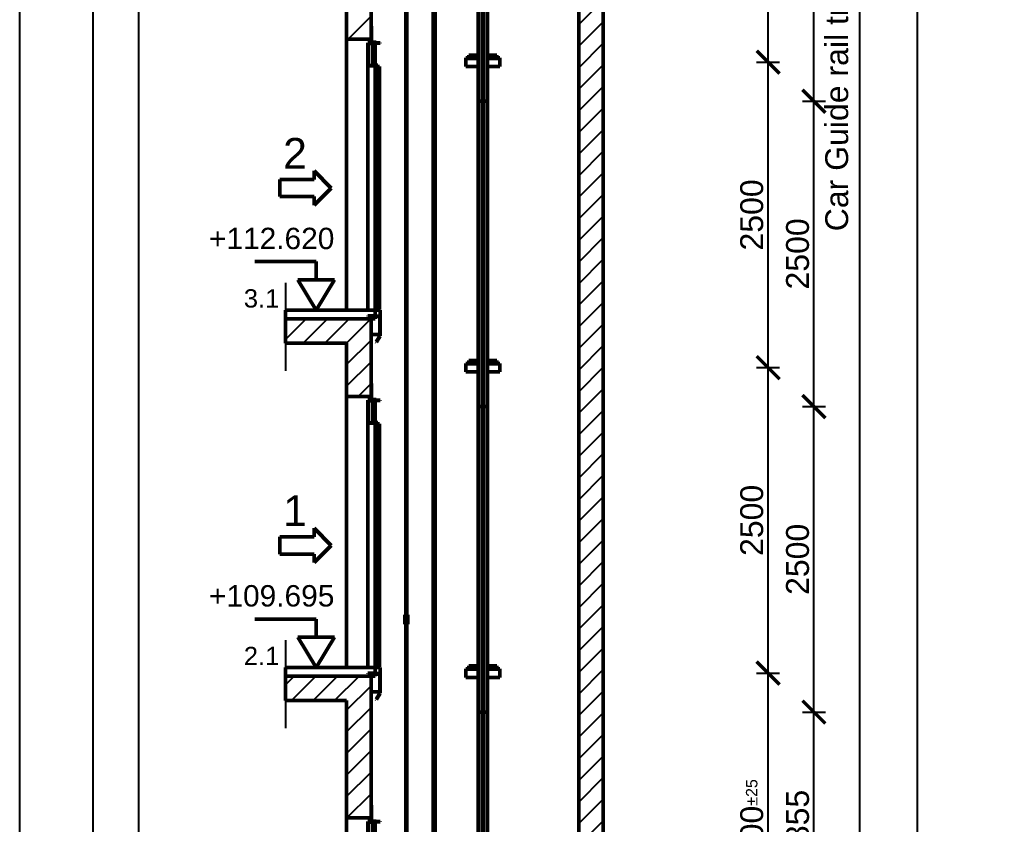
# Model space of a CAD drawing. Header units: millimetres. Extents: x -2854 to 202754, y -48725 to 27067.
# Drawn here: x 23936 to 32026, y 4894 to 11479 of the extents above; entities that cross this region are included whole.
import ezdxf
from ezdxf.enums import TextEntityAlignment as Align

# ---------------------------------------------------------------- set-up
doc = ezdxf.new("R2010")
doc.units = ezdxf.units.MM
doc.linetypes.add('AM_ISO08W050', pattern=[18, 12, -1.5, 3, -1.5])
for name, color, linetype, lineweight in [('AM_0', 7, 'Continuous', 50), ('AM_5', 3, 'Continuous', 25), ('AM_8', 1, 'Continuous', 25), ('LDCar-AM_0', 7, 'Continuous', 50), ('LDCar-AM_4', 3, 'Continuous', 25), ('LDDoorFixingPoints-AM_0', 7, 'Continuous', 50), ('LDElectricalComponents-AM_0', 7, 'Continuous', 50), ('LDGuides-AM_0', 7, 'Continuous', 50), ('LDRailBrackets-AM_0', 7, 'Continuous', 50), ('LDShaft-AM_0', 7, 'Continuous', 50), ('LDShaft-AM_4', 3, 'Continuous', 25), ('LDShaft-AM_5', 3, 'Continuous', 25), ('LDShaft-AM_7', 4, 'AM_ISO08W050', 25)]:
    doc.layers.add(name, color=color, linetype=linetype, lineweight=lineweight)
doc.layers.add('AM_VIEWS', color=1, linetype='Continuous', lineweight=25, plot=False)
doc.styles.add('LD', font='ARIALUNI.ttf')
doc.dimstyles.new('LIFT', dxfattribs={"dimtxt": 2.5, "dimasz": 2.5, "dimexe": 1.25, "dimexo": 0, "dimgap": 0.5, "dimtad": 1, "dimdec": 0, "dimzin": 1, "dimdsep": 46, "dimtxsty": 'LD', "dimblk": 'ARCHTICK', "dimcen": 0, "dimdle": 1, "dimclrd": 3, "dimclre": 3, "dimclrt": 4, "dimadec": 0, "dimazin": 0, "dimtp": 0.1, "dimtm": 0.1, "dimtfac": 0.71, "dimtdec": 0, "dimtix": 1, "dimtmove": 0, "dimatfit": 3, "dimfxl": 1, "dimtolj": 1, "dimarcsym": 0})

# ---------------------------------------------------------------- blocks, each defined once
blk = doc.blocks.new('LD_20260610085845_000000CB')
at = {"layer": 'LDShaft-AM_0'}
for p, q in [((1900, 0), (1900, 24391)), ((1700, 24191), (1700, 0)), ((0, 9890), (0, 10525)), ((-200, 10325), (-200, 9890)), ((-200, 9890), (-200, 7670)), ((-200, 9890), (-80, 9890)), ((-80, 9890), (0, 9890)), ((0, 9860), (0, 9890)), ((-200, 7600), (-700, 7600)), ((-700, 7600), (-700, 7400)), ((-80, 7600), (-200, 7600)), ((0, 7600), (-80, 7600)), ((0, 6965), (0, 7600)), ((-700, 7400), (-200, 7400)), ((-200, 7400), (-200, 6965)), ((-200, 6965), (-200, 4745)), ((-200, 6965), (-80, 6965)), ((-80, 6965), (0, 6965)), ((0, 6935), (0, 6965)), ((-200, 4675), (-700, 4675)), ((-700, 4675), (-700, 4475)), ((-80, 4675), (-200, 4675)), ((0, 4675), (-80, 4675)), ((0, 3515), (0, 4675)), ((-700, 4475), (-200, 4475)), ((-200, 4475), (-200, 3515)), ((-200, 3515), (-200, 1295)), ((-200, 3515), (-80, 3515)), ((-80, 3515), (0, 3515)), ((0, 3485), (0, 3515))]:
    blk.add_line(p, q, dxfattribs=at)
blk = doc.blocks.new('LD_20260610085845_000000D2')
at = {"layer": 'LDCar-AM_0'}
for p, q in [((0, 2190), (0, 2000)), ((30, 2190), (0, 2190)), ((3, 2003), (3, 2187)), ((3, 2187), (27, 2187)), ((27, 2187), (27, 2170)), ((40, 2190), (30, 2190)), ((30, 2170), (30, 2190)), ((40, 2190), (40, 2010)), ((100, 2190), (40, 2190)), ((43, 2010), (43, 2187)), ((43, 2187), (100, 2187)), ((60, 2003), (60, 2187)), ((100, 2187), (100, 2190)), ((27, 2170), (30, 2170)), ((0, 2000), (0, 0)), ((0, 2000), (66.5, 2000)), ((63.5, 2003), (3, 2003)), ((40, 2010), (43, 2010)), ((60, 0), (60, 2000)), ((66.5, 2020), (63.5, 2020)), ((63.5, 2020), (63.5, 2003)), ((66.5, 2000), (66.5, 2020)), ((66.5, 1995), (66.5, 5)), ((95, 1995), (66.5, 1995)), ((95, 5), (95, 1995)), ((0, 0), (60, 0)), ((100, 0), (60, 0)), ((60, 0), (60, -44.5)), ((66.5, 5), (95, 5)), ((100, -47.5), (100, 0)), ((60, -44.5), (0, -44.5)), ((0, -44.5), (0, -47.5)), ((0, -47.5), (60, -47.5)), ((60, -47.5), (97, -47.5)), ((97, -47.5), (97, -210)), ((100, -210), (100, -47.5)), ((97.2, -210.2), (67.2, -259.2)), ((69.8, -260.8), (99.8, -211.8)), ((97, -210), (100, -210)), ((99.8, -211.8), (97.2, -210.2)), ((67.2, -259.2), (69.8, -260.8))]:
    blk.add_line(p, q, dxfattribs=at)
blk = doc.blocks.new('LD_20260610085845_000000D4')
at = {"layer": 'LDDoorFixingPoints-AM_0'}
for p, q in [((5, 35), (1, 35)), ((1, 35), (1, -100)), ((5, 35), (1, 35)), ((1, 35), (1, -100)), ((5, -96), (5, 35)), ((5, -96), (5, 35)), ((1, -100), (41, -100)), ((1, -100), (41, -100)), ((41, -96), (5, -96)), ((41, -96), (5, -96)), ((41, -100), (41, -96)), ((41, -100), (41, -96))]:
    blk.add_line(p, q, dxfattribs=at)
blk = doc.blocks.new('LD_20260610085845_000000D9')
at = {"layer": 'LDShaft-AM_4'}
blk.add_line((-700, 225), (-700, -495), dxfattribs=at)
blk = doc.blocks.new('LD_20260610085845_000000DA')
at = {"layer": 'LDShaft-AM_0'}
for p, q in [((35, 0), (0, 0)), ((0, 0), (0, -1)), ((35, -1), (35, 0)), ((0, -1), (35, -1)), ((0, -22.5), (0, -151)), ((71, -1), (35, -1)), ((71, -5), (35, -5)), ((35, -5), (71, -5)), ((71, -5), (71, -1)), ((71, -151), (71, -5)), ((0, -151), (71, -151))]:
    blk.add_line(p, q, dxfattribs=at)
blk = doc.blocks.new('LD_20260610085845_000000DB')
at = {"layer": 'LDCar-AM_0'}
for p, q in [((0, 2190), (0, 2000)), ((30, 2190), (0, 2190)), ((3, 2003), (3, 2187)), ((3, 2187), (27, 2187)), ((27, 2187), (27, 2170)), ((40, 2190), (30, 2190)), ((30, 2170), (30, 2190)), ((40, 2190), (40, 2010)), ((100, 2190), (40, 2190)), ((43, 2010), (43, 2187)), ((43, 2187), (100, 2187)), ((60, 2003), (60, 2187)), ((100, 2187), (100, 2190)), ((27, 2170), (30, 2170)), ((0, 2000), (0, 0)), ((0, 2000), (66.5, 2000)), ((63.5, 2003), (3, 2003)), ((40, 2010), (43, 2010)), ((60, 0), (60, 2000)), ((66.5, 2020), (63.5, 2020)), ((63.5, 2020), (63.5, 2003)), ((66.5, 2000), (66.5, 2020)), ((66.5, 1995), (66.5, 5)), ((95, 1995), (66.5, 1995)), ((95, 5), (95, 1995)), ((0, 0), (60, 0)), ((100, 0), (60, 0)), ((60, 0), (60, -44.5)), ((66.5, 5), (95, 5)), ((100, -47.5), (100, 0)), ((60, -44.5), (0, -44.5)), ((0, -44.5), (0, -47.5)), ((0, -47.5), (60, -47.5)), ((60, -47.5), (97, -47.5)), ((97, -47.5), (97, -210)), ((100, -210), (100, -47.5)), ((97.2, -210.2), (67.2, -259.2)), ((69.8, -260.8), (99.8, -211.8)), ((97, -210), (100, -210)), ((99.8, -211.8), (97.2, -210.2)), ((67.2, -259.2), (69.8, -260.8))]:
    blk.add_line(p, q, dxfattribs=at)
blk = doc.blocks.new('LD_20260610085845_000000DD')
at = {"layer": 'LDDoorFixingPoints-AM_0'}
for p, q in [((5, 35), (1, 35)), ((1, 35), (1, -100)), ((5, 35), (1, 35)), ((1, 35), (1, -100)), ((5, -96), (5, 35)), ((5, -96), (5, 35)), ((1, -100), (41, -100)), ((1, -100), (41, -100)), ((41, -96), (5, -96)), ((41, -96), (5, -96)), ((41, -100), (41, -96)), ((41, -100), (41, -96))]:
    blk.add_line(p, q, dxfattribs=at)
blk = doc.blocks.new('LD_20260610085845_000000DE')
at = {"layer": 'LDShaft-AM_0'}
for p, q in [((-200, 0), (-700, 0)), ((-700, 0), (-700, -70)), ((-80, 0), (-200, 0)), ((0, 0), (-80, 0)), ((35, 0), (0, 0)), ((35, -70), (35, 0)), ((-700, -70), (-200, -70)), ((-200, -70), (-80, -70)), ((-80, -70), (0, -70)), ((0, -70), (35, -70))]:
    blk.add_line(p, q, dxfattribs=at)
blk = doc.blocks.new('LD_ENTRY_FLOOR_L')
for p, q in [((-150, 250), (0, 0)), ((0, 0), (150, 250))]:
    blk.add_line(p, q)
at = {"layer": 'AM_0'}
for p, q in [((0, 397.7), (-500, 397.7)), ((0, 250), (0, 397.7)), ((150, 250), (-150, 250))]:
    blk.add_line(p, q, dxfattribs=at)
blk = doc.blocks.new('LD_20260610085845_000000E0')
at = {"layer": 'LDCar-AM_0'}
blk.add_blockref('LD_ENTRY_FLOOR_L', (0, 0), dxfattribs=at)
at = {"layer": 'LDCar-AM_0', "style": 'LD'}
blk.add_text('+112.620', height=175, dxfattribs=at).set_placement((150, 500), align=Align.RIGHT)
blk = doc.blocks.new('LD_ENTRY_L')
for p, q in [((0, 0), (-140.6, 140.6)), ((-140.6, 70.3), (-140.6, 140.6)), ((-421.5, -70.3), (-421.5, 70.3)), ((-140.6, 70.3), (-421.5, 70.3)), ((0, 0), (-140.6, -140.6)), ((-140.6, -70.3), (-421.5, -70.3)), ((-140.6, -140.6), (-140.6, -70.3))]:
    blk.add_line(p, q)
blk = doc.blocks.new('LD_20260610085845_000000E1')
at = {"layer": 'LDCar-AM_0'}
blk.add_blockref('LD_ENTRY_L', (0, 0), dxfattribs=at)
at = {"layer": 'LDCar-AM_0', "style": 'LD'}
blk.add_text('2', height=250, dxfattribs=at).set_placement((-200, 160), align=Align.RIGHT)
blk = doc.blocks.new('LD_20260610085845_000000E2')
at = {"layer": 'LDShaft-AM_4'}
blk.add_line((-700, 225), (-700, -495), dxfattribs=at)
blk = doc.blocks.new('LD_20260610085845_000000E3')
at = {"layer": 'LDShaft-AM_0'}
for p, q in [((35, 0), (0, 0)), ((0, 0), (0, -1)), ((35, -1), (35, 0)), ((0, -1), (35, -1)), ((0, -22.5), (0, -151)), ((71, -1), (35, -1)), ((71, -5), (35, -5)), ((35, -5), (71, -5)), ((71, -5), (71, -1)), ((71, -151), (71, -5)), ((0, -151), (71, -151))]:
    blk.add_line(p, q, dxfattribs=at)
blk = doc.blocks.new('LD_20260610085845_000000E4')
at = {"layer": 'LDCar-AM_0'}
for p, q in [((0, 2190), (0, 2000)), ((30, 2190), (0, 2190)), ((3, 2003), (3, 2187)), ((3, 2187), (27, 2187)), ((27, 2187), (27, 2170)), ((40, 2190), (30, 2190)), ((30, 2170), (30, 2190)), ((40, 2190), (40, 2010)), ((100, 2190), (40, 2190)), ((43, 2010), (43, 2187)), ((43, 2187), (100, 2187)), ((60, 2003), (60, 2187)), ((100, 2187), (100, 2190)), ((27, 2170), (30, 2170)), ((0, 2000), (0, 0)), ((0, 2000), (66.5, 2000)), ((63.5, 2003), (3, 2003)), ((40, 2010), (43, 2010)), ((60, 0), (60, 2000)), ((66.5, 2020), (63.5, 2020)), ((63.5, 2020), (63.5, 2003)), ((66.5, 2000), (66.5, 2020)), ((66.5, 1995), (66.5, 5)), ((95, 1995), (66.5, 1995)), ((95, 5), (95, 1995)), ((0, 0), (60, 0)), ((100, 0), (60, 0)), ((60, 0), (60, -44.5)), ((66.5, 5), (95, 5)), ((100, -47.5), (100, 0)), ((60, -44.5), (0, -44.5)), ((0, -44.5), (0, -47.5)), ((0, -47.5), (60, -47.5)), ((60, -47.5), (97, -47.5)), ((97, -47.5), (97, -210)), ((100, -210), (100, -47.5)), ((97.2, -210.2), (67.2, -259.2)), ((69.8, -260.8), (99.8, -211.8)), ((97, -210), (100, -210)), ((99.8, -211.8), (97.2, -210.2)), ((67.2, -259.2), (69.8, -260.8))]:
    blk.add_line(p, q, dxfattribs=at)
blk = doc.blocks.new('LD_20260610085845_000000E6')
at = {"layer": 'LDDoorFixingPoints-AM_0'}
for p, q in [((5, 35), (1, 35)), ((1, 35), (1, -100)), ((5, 35), (1, 35)), ((1, 35), (1, -100)), ((5, -96), (5, 35)), ((5, -96), (5, 35)), ((1, -100), (41, -100)), ((1, -100), (41, -100)), ((41, -96), (5, -96)), ((41, -96), (5, -96)), ((41, -100), (41, -96)), ((41, -100), (41, -96))]:
    blk.add_line(p, q, dxfattribs=at)
blk = doc.blocks.new('LD_20260610085845_000000E7')
at = {"layer": 'LDShaft-AM_0'}
for p, q in [((-200, 0), (-700, 0)), ((-700, 0), (-700, -70)), ((-80, 0), (-200, 0)), ((0, 0), (-80, 0)), ((35, 0), (0, 0)), ((35, -70), (35, 0)), ((-700, -70), (-200, -70)), ((-200, -70), (-80, -70)), ((-80, -70), (0, -70)), ((0, -70), (35, -70))]:
    blk.add_line(p, q, dxfattribs=at)
blk = doc.blocks.new('LD_20260610085845_000000E9')
at = {"layer": 'LDCar-AM_0'}
blk.add_blockref('LD_ENTRY_L', (0, 0), dxfattribs=at)
at = {"layer": 'LDCar-AM_0', "style": 'LD'}
blk.add_text('1', height=250, dxfattribs=at).set_placement((-200, 160), align=Align.RIGHT)
blk = doc.blocks.new('LD_20260610085845_000000EA')
at = {"layer": 'LDCar-AM_0'}
blk.add_blockref('LD_ENTRY_FLOOR_L', (0, 0), dxfattribs=at)
at = {"layer": 'LDCar-AM_0', "style": 'LD'}
blk.add_text('+109.695', height=175, dxfattribs=at).set_placement((150, 500), align=Align.RIGHT)
blk = doc.blocks.new('LD_20260610085845_0000010E')
at = {"layer": 'AM_0'}
for p, q in [((-631, 22297), (-631, 171)), ((-621, 171), (-621, 22297)), ((-631, 4576), (-639.25, 4576)), ((-639.25, 4576), (-639.25, 4500)), ((-612.75, 4576), (-621, 4576)), ((-612.75, 4500), (-612.75, 4576)), ((-639.25, 4500), (-631, 4500)), ((-621, 4500), (-612.75, 4500))]:
    blk.add_line(p, q, dxfattribs=at)
blk = doc.blocks.new('LD_20260610085845_0000010F')
at = {"layer": 'LDShaft-AM_7'}
blk.add_line((0, -20061), (0, 4980), dxfattribs=at)
blk = doc.blocks.new('LD_20260610085845_00000111')
at = {"layer": 'LDElectricalComponents-AM_0'}
for p, q in [((-400, 22855), (-400, 220)), ((-384, 220), (-384, 22855))]:
    blk.add_line(p, q, dxfattribs=at)
blk = doc.blocks.new('LD_20260610085845_0000011A')
at = {"layer": 'LDGuides-AM_0'}
for p, q in [((-5, 1250), (-37.5, 1250)), ((-37.5, 1250), (-37.5, -1250)), ((5, 1250), (-5, 1250)), ((-5, 1250), (-5, -1250)), ((-5, -1250), (-5, 1250)), ((5, -1250), (5, 1250)), ((37.5, 1250), (5, 1250)), ((5, 1250), (5, -1250)), ((37.5, -1250), (37.5, 1250)), ((-37.5, -1250), (-5, -1250)), ((-5, -1250), (5, -1250)), ((5, -1250), (37.5, -1250))]:
    blk.add_line(p, q, dxfattribs=at)
blk = doc.blocks.new('LD_20260610085845_0000011C')
at = {"layer": 'LDGuides-AM_0'}
for p, q in [((-5, 1250), (-37.5, 1250)), ((-37.5, 1250), (-37.5, -1250)), ((-5, -1250), (-5, 1250)), ((5, 1250), (-5, 1250)), ((-5, 1250), (-5, -1250)), ((37.5, 1250), (5, 1250)), ((5, 1250), (5, -1250)), ((5, -1250), (5, 1250)), ((37.5, -1250), (37.5, 1250)), ((-37.5, -1250), (-5, -1250)), ((-5, -1250), (5, -1250)), ((5, -1250), (37.5, -1250))]:
    blk.add_line(p, q, dxfattribs=at)
blk = doc.blocks.new('LD_20260610085845_0000011E')
at = {"layer": 'LDGuides-AM_0'}
for p, q in [((-5, 1250), (-37.5, 1250)), ((-37.5, 1250), (-37.5, -1250)), ((5, 1250), (-5, 1250)), ((-5, 1250), (-5, -1250)), ((-5, -1250), (-5, 1250)), ((5, -1250), (5, 1250)), ((37.5, 1250), (5, 1250)), ((5, 1250), (5, -1250)), ((37.5, -1250), (37.5, 1250)), ((-37.5, -1250), (-5, -1250)), ((-5, -1250), (5, -1250)), ((5, -1250), (37.5, -1250))]:
    blk.add_line(p, q, dxfattribs=at)
blk = doc.blocks.new('LD_20260610085845_00000124')
at = {"layer": 'LDGuides-AM_0'}
for p, q in [((-5, 927.5), (-37.5, 927.5)), ((-37.5, 927.5), (-37.5, -927.5)), ((-5, -927.5), (-5, 927.5)), ((5, 927.5), (-5, 927.5)), ((-5, 927.5), (-5, -927.5)), ((37.5, 927.5), (5, 927.5)), ((5, 927.5), (5, -927.5)), ((5, -927.5), (5, 927.5)), ((37.5, -927.5), (37.5, 927.5)), ((-37.5, -927.5), (-5, -927.5)), ((-5, -927.5), (5, -927.5)), ((5, -927.5), (37.5, -927.5))]:
    blk.add_line(p, q, dxfattribs=at)
blk = doc.blocks.new('LD_20260610085845_0000012F')
at = {"layer": 'LDRailBrackets-AM_0'}
for p, q in [((-37.5, 35), (-140, 35)), ((-140, 35), (-140, 31)), ((-37.5, 31), (-140, 31)), ((-140, 31), (-140, -35)), ((-140, 31), (-37.5, 31)), ((-115, 59), (-115, 35)), ((-37.5, 59), (-115, 59)), ((-115, 35), (-37.5, 35)), ((115, 59), (37.5, 59)), ((37.5, 35), (115, 35)), ((140, 35), (37.5, 35)), ((140, 31), (37.5, 31)), ((37.5, 31), (140, 31)), ((115, 35), (115, 59)), ((140, 31), (140, 35)), ((140, -35), (140, 31)), ((-140, -35), (-37.5, -35)), ((37.5, -35), (140, -35))]:
    blk.add_line(p, q, dxfattribs=at)
blk = doc.blocks.new('LD_20260610085845_00000130')
at = {"layer": 'LDRailBrackets-AM_0'}
for p, q in [((-37.5, 35), (-140, 35)), ((-140, 35), (-140, 31)), ((-37.5, 31), (-140, 31)), ((-140, 31), (-140, -35)), ((-140, 31), (-37.5, 31)), ((-115, 59), (-115, 35)), ((-37.5, 59), (-115, 59)), ((-115, 35), (-37.5, 35)), ((115, 59), (37.5, 59)), ((140, 35), (37.5, 35)), ((37.5, 35), (115, 35)), ((140, 31), (37.5, 31)), ((37.5, 31), (140, 31)), ((115, 35), (115, 59)), ((140, 31), (140, 35)), ((140, -35), (140, 31)), ((-140, -35), (-37.5, -35)), ((37.5, -35), (140, -35))]:
    blk.add_line(p, q, dxfattribs=at)
blk = doc.blocks.new('LD_20260610085845_00000133')
at = {"layer": 'LDRailBrackets-AM_0'}
for p, q in [((-37.5, 35), (-140, 35)), ((-140, 35), (-140, 31)), ((-37.5, 31), (-140, 31)), ((-140, 31), (-140, -35)), ((-140, 31), (-37.5, 31)), ((-115, 59), (-115, 35)), ((-37.5, 59), (-115, 59)), ((-115, 35), (-37.5, 35)), ((115, 59), (37.5, 59)), ((140, 35), (37.5, 35)), ((37.5, 35), (115, 35)), ((140, 31), (37.5, 31)), ((37.5, 31), (140, 31)), ((115, 35), (115, 59)), ((140, 31), (140, 35)), ((140, -35), (140, 31)), ((-140, -35), (-37.5, -35)), ((37.5, -35), (140, -35))]:
    blk.add_line(p, q, dxfattribs=at)
blk = doc.blocks.new('LD_20260610085845_0000013D')
at = {"layer": 'AM_8'}
for p, q in [((1700, 10008.5), (1900, 10208.5)), ((-186.3, 9890), (0, 10076.3)), ((1700, 9831.7), (1900, 10031.7)), ((-9.5, 9890), (0, 9899.5)), ((1700, 9655), (1900, 9855)), ((1700, 9478.2), (1900, 9678.2)), ((1700, 9301.4), (1900, 9501.4)), ((1700, 9124.6), (1900, 9324.6)), ((1700, 8947.8), (1900, 9147.8)), ((1700, 8771.1), (1900, 8971.1)), ((1700, 8594.3), (1900, 8794.3)), ((1700, 8417.5), (1900, 8617.5)), ((1700, 8240.7), (1900, 8440.7)), ((1700, 8064), (1900, 8264)), ((1700, 7887.2), (1900, 8087.2)), ((1700, 7710.4), (1900, 7910.4)), ((1700, 7533.6), (1900, 7733.6)), ((-700, 7431.7), (-531.7, 7600)), ((-555, 7400), (-355, 7600)), ((-378.2, 7400), (-178.2, 7600)), ((-201.4, 7400), (-1.4, 7600)), ((1700, 7356.9), (1900, 7556.9)), ((-200, 7224.6), (0, 7424.6)), ((1700, 7180.1), (1900, 7380.1)), ((-200, 7047.8), (0, 7247.8)), ((1700, 7003.3), (1900, 7203.3)), ((-106.1, 6965), (0, 7071.1)), ((1700, 6826.5), (1900, 7026.5)), ((1700, 6649.7), (1900, 6849.7)), ((1700, 6473), (1900, 6673)), ((1700, 6296.2), (1900, 6496.2)), ((1700, 6119.4), (1900, 6319.4)), ((1700, 5942.6), (1900, 6142.6)), ((1700, 5765.9), (1900, 5965.9)), ((1700, 5589.1), (1900, 5789.1)), ((1700, 5412.3), (1900, 5612.3)), ((1700, 5235.5), (1900, 5435.5)), ((1700, 5058.8), (1900, 5258.8)), ((1700, 4882), (1900, 5082)), ((1700, 4705.2), (1900, 4905.2)), ((1700, 4528.4), (1900, 4728.4)), ((-700, 4603.3), (-628.3, 4675)), ((-651.5, 4475), (-451.5, 4675)), ((-474.7, 4475), (-274.7, 4675)), ((-298, 4475), (-98, 4675)), ((-200, 4396.2), (0, 4596.2)), ((1700, 4351.7), (1900, 4551.7)), ((-200, 4219.4), (0, 4419.4)), ((1700, 4174.9), (1900, 4374.9)), ((-200, 4042.6), (0, 4242.6)), ((1700, 3998.1), (1900, 4198.1)), ((-200, 3865.9), (0, 4065.9)), ((1700, 3821.3), (1900, 4021.3)), ((-200, 3689.1), (0, 3889.1)), ((1700, 3644.5), (1900, 3844.5)), ((-197.3, 3515), (0, 3712.3)), ((1700, 3467.8), (1900, 3667.8)), ((-20.5, 3515), (0, 3535.5)), ((1700, 3291), (1900, 3491))]:
    blk.add_line(p, q, dxfattribs=at)
blk = doc.blocks.new('_ArchTick')
at = {"color": 0, "linetype": 'ByBlock', "const_width": 0.15}
blk.add_lwpolyline([(-0.5, -0.5), (0.5, 0.5)], dxfattribs=at)
blk = doc.blocks.new('*D2749')
at = {"layer": 'AM_5', "color": 3, "lineweight": -2, "transparency": 16777216}
for p, q in [((30811.2, 1382.2), (30811.2, 24453.2)), ((27726.2, 24378.2), (30904.9, 24378.2)), ((27726.2, 1457.2), (30904.9, 1457.2))]:
    blk.add_line(p, q, dxfattribs=at)
at = {"layer": 'Defpoints', "color": 0, "transparency": 16777216}
for p in [(27726.2, 24378.2), (30811.2, 24378.2), (27726.2, 1457.2)]:
    blk.add_point(p, dxfattribs=at)
at = {"layer": 'AM_5', "color": 3, "lineweight": -2, "transparency": 16777216, "xscale": 187.5, "yscale": 187.5, "zscale": 187.5}
for p, rotation in [((30811.2, 24378.2), 90), ((30811.2, 1457.2), 270)]:
    blk.add_blockref('_ArchTick', p, dxfattribs=dict(at, rotation=rotation))
at = {"layer": 'AM_5', "color": 4, "transparency": 16777216, "insert": (30650.8, 12917.7), "char_height": 187.5, "attachment_point": 5, "rotation": 90, "style": 'LD'}
blk.add_mtext('\\A1;Car Guide rail track length (T75-3/B 75/62/10) = 22921', dxfattribs=at)
blk = doc.blocks.new('*D2753')
at = {"layer": 'Defpoints', "color": 0, "transparency": 16777216}
for p in [(30342.4, 10812.2), (30436.2, 10812.2), (30342.4, 8312.2)]:
    blk.add_point(p, dxfattribs=at)
at = {"layer": 'LDShaft-AM_5', "color": 3, "lineweight": -2, "transparency": 16777216}
for p, q in [((30436.2, 8237.2), (30436.2, 10887.2)), ((30342.4, 10812.2), (30529.9, 10812.2)), ((30342.4, 8312.2), (30529.9, 8312.2))]:
    blk.add_line(p, q, dxfattribs=at)
at = {"layer": 'LDShaft-AM_5', "color": 3, "lineweight": -2, "transparency": 16777216, "xscale": 187.5, "yscale": 187.5, "zscale": 187.5}
for p, rotation in [((30436.2, 10812.2), 90), ((30436.2, 8312.2), 270)]:
    blk.add_blockref('_ArchTick', p, dxfattribs=dict(at, rotation=rotation))
at = {"layer": 'LDShaft-AM_5', "color": 4, "transparency": 16777216, "insert": (30302.9, 9562.2), "char_height": 187.5, "attachment_point": 5, "rotation": 90, "style": 'LD'}
blk.add_mtext('\\A1;2500', dxfattribs=at)
blk = doc.blocks.new('*D2754')
at = {"layer": 'Defpoints', "color": 0, "transparency": 16777216}
for p in [(30342.4, 5812.2), (30436.2, 5812.2), (30342.4, 3957.2)]:
    blk.add_point(p, dxfattribs=at)
at = {"layer": 'LDShaft-AM_5', "color": 3, "lineweight": -2, "transparency": 16777216}
for p, q in [((30436.2, 3882.2), (30436.2, 5887.2)), ((30342.4, 5812.2), (30529.9, 5812.2)), ((30342.4, 3957.2), (30529.9, 3957.2))]:
    blk.add_line(p, q, dxfattribs=at)
at = {"layer": 'LDShaft-AM_5', "color": 3, "lineweight": -2, "transparency": 16777216, "xscale": 187.5, "yscale": 187.5, "zscale": 187.5}
for p, rotation in [((30436.2, 5812.2), 90), ((30436.2, 3957.2), 270)]:
    blk.add_blockref('_ArchTick', p, dxfattribs=dict(at, rotation=rotation))
at = {"layer": 'LDShaft-AM_5', "color": 4, "transparency": 16777216, "insert": (30302.9, 4884.7), "char_height": 187.5, "attachment_point": 5, "rotation": 90, "style": 'LD'}
blk.add_mtext('\\A1;1855', dxfattribs=at)
blk = doc.blocks.new('*D2755')
at = {"layer": 'Defpoints', "color": 0, "transparency": 16777216}
for p in [(24911.2, 23978.2), (25004.9, 23978.2), (27720.2, 1831.2)]:
    blk.add_point(p, dxfattribs=at)
at = {"layer": 'LDShaft-AM_5', "color": 3, "lineweight": -2, "transparency": 16777216}
for p, q in [((24911.2, 1756.2), (24911.2, 24053.2)), ((25004.9, 23978.2), (24817.4, 23978.2)), ((27720.2, 1831.2), (24817.4, 1831.2))]:
    blk.add_line(p, q, dxfattribs=at)
at = {"layer": 'LDShaft-AM_5', "color": 3, "lineweight": -2, "transparency": 16777216, "xscale": 187.5, "yscale": 187.5, "zscale": 187.5}
for p, rotation in [((24911.2, 23978.2), 90), ((24911.2, 1831.2), 270)]:
    blk.add_blockref('_ArchTick', p, dxfattribs=dict(at, rotation=rotation))
at = {"layer": 'LDShaft-AM_5', "color": 4, "transparency": 16777216, "insert": (24779.5, 12904.7), "char_height": 187.5, "attachment_point": 5, "rotation": 90, "style": 'LD'}
blk.add_mtext('\\A1;22147', dxfattribs=at)
blk = doc.blocks.new('*D2758')
at = {"layer": 'Defpoints', "color": 0, "transparency": 16777216}
for p in [(30342.4, 8312.2), (30436.2, 8312.2), (30342.4, 5812.2)]:
    blk.add_point(p, dxfattribs=at)
at = {"layer": 'LDShaft-AM_5', "color": 3, "lineweight": -2, "transparency": 16777216}
for p, q in [((30436.2, 5737.2), (30436.2, 8387.2)), ((30342.4, 8312.2), (30529.9, 8312.2)), ((30342.4, 5812.2), (30529.9, 5812.2))]:
    blk.add_line(p, q, dxfattribs=at)
at = {"layer": 'LDShaft-AM_5', "color": 3, "lineweight": -2, "transparency": 16777216, "xscale": 187.5, "yscale": 187.5, "zscale": 187.5}
for p, rotation in [((30436.2, 8312.2), 90), ((30436.2, 5812.2), 270)]:
    blk.add_blockref('_ArchTick', p, dxfattribs=dict(at, rotation=rotation))
at = {"layer": 'LDShaft-AM_5', "color": 4, "transparency": 16777216, "insert": (30302.9, 7062.2), "char_height": 187.5, "attachment_point": 5, "rotation": 90, "style": 'LD'}
blk.add_mtext('\\A1;2500', dxfattribs=at)
blk = doc.blocks.new('*D2760')
at = {"layer": 'Defpoints', "color": 0, "transparency": 16777216}
for p in [(30342.4, 13312.2), (30436.2, 13312.2), (30342.4, 10812.2)]:
    blk.add_point(p, dxfattribs=at)
at = {"layer": 'LDShaft-AM_5', "color": 3, "lineweight": -2, "transparency": 16777216}
for p, q in [((30436.2, 10737.2), (30436.2, 13387.2)), ((30342.4, 13312.2), (30529.9, 13312.2)), ((30342.4, 10812.2), (30529.9, 10812.2))]:
    blk.add_line(p, q, dxfattribs=at)
at = {"layer": 'LDShaft-AM_5', "color": 3, "lineweight": -2, "transparency": 16777216, "xscale": 187.5, "yscale": 187.5, "zscale": 187.5}
for p, rotation in [((30436.2, 13312.2), 90), ((30436.2, 10812.2), 270)]:
    blk.add_blockref('_ArchTick', p, dxfattribs=dict(at, rotation=rotation))
at = {"layer": 'LDShaft-AM_5', "color": 4, "transparency": 16777216, "insert": (30302.9, 12062.2), "char_height": 187.5, "attachment_point": 5, "rotation": 90, "style": 'LD'}
blk.add_mtext('\\A1;2500', dxfattribs=at)
blk = doc.blocks.new('*D2766')
at = {"layer": 'AM_5', "color": 3, "lineweight": -2, "transparency": 16777216}
for p, q in [((24536.2, 1356.2), (24536.2, 25697.2)), ((26811.2, 25622.2), (24442.4, 25622.2)), ((26811.2, 1431.2), (24442.4, 1431.2))]:
    blk.add_line(p, q, dxfattribs=at)
at = {"layer": 'Defpoints', "color": 0, "transparency": 16777216}
for p in [(24536.2, 25622.2), (26811.2, 25622.2), (26811.2, 1431.2)]:
    blk.add_point(p, dxfattribs=at)
at = {"layer": 'AM_5', "color": 3, "lineweight": -2, "transparency": 16777216, "xscale": 187.5, "yscale": 187.5, "zscale": 187.5}
for p, rotation in [((24536.2, 25622.2), 90), ((24536.2, 1431.2), 270)]:
    blk.add_blockref('_ArchTick', p, dxfattribs=dict(at, rotation=rotation))
at = {"layer": 'AM_5', "color": 4, "transparency": 16777216, "insert": (24401.7, 13526.7), "char_height": 187.5, "attachment_point": 5, "rotation": 90, "style": 'LD'}
blk.add_mtext('\\A1;HS= 24191', dxfattribs=at)
blk = doc.blocks.new('*D2769')
at = {"layer": 'Defpoints', "color": 0, "transparency": 16777216}
for p in [(29967.4, 13631.2), (30061.2, 13631.2), (29967.4, 11131.2)]:
    blk.add_point(p, dxfattribs=at)
at = {"layer": 'LDShaft-AM_5', "color": 3, "lineweight": -2, "transparency": 16777216}
for p, q in [((30061.2, 11056.2), (30061.2, 13706.2)), ((29967.4, 13631.2), (30154.9, 13631.2)), ((29967.4, 11131.2), (30154.9, 11131.2))]:
    blk.add_line(p, q, dxfattribs=at)
at = {"layer": 'LDShaft-AM_5', "color": 3, "lineweight": -2, "transparency": 16777216, "xscale": 187.5, "yscale": 187.5, "zscale": 187.5}
for p, rotation in [((30061.2, 13631.2), 90), ((30061.2, 11131.2), 270)]:
    blk.add_blockref('_ArchTick', p, dxfattribs=dict(at, rotation=rotation))
at = {"layer": 'LDShaft-AM_5', "color": 4, "transparency": 16777216, "insert": (29927.9, 12381.2), "char_height": 187.5, "attachment_point": 5, "rotation": 90, "style": 'LD'}
blk.add_mtext('\\A1;2500', dxfattribs=at)
blk = doc.blocks.new('*D2771')
at = {"layer": 'Defpoints', "color": 0, "transparency": 16777216}
for p in [(29967.4, 11131.2), (30061.2, 11131.2), (29967.4, 8631.2)]:
    blk.add_point(p, dxfattribs=at)
at = {"layer": 'LDShaft-AM_5', "color": 3, "lineweight": -2, "transparency": 16777216}
for p, q in [((30061.2, 8556.2), (30061.2, 11206.2)), ((29967.4, 11131.2), (30154.9, 11131.2)), ((29967.4, 8631.2), (30154.9, 8631.2))]:
    blk.add_line(p, q, dxfattribs=at)
at = {"layer": 'LDShaft-AM_5', "color": 3, "lineweight": -2, "transparency": 16777216, "xscale": 187.5, "yscale": 187.5, "zscale": 187.5}
for p, rotation in [((30061.2, 11131.2), 90), ((30061.2, 8631.2), 270)]:
    blk.add_blockref('_ArchTick', p, dxfattribs=dict(at, rotation=rotation))
at = {"layer": 'LDShaft-AM_5', "color": 4, "transparency": 16777216, "insert": (29927.9, 9881.2), "char_height": 187.5, "attachment_point": 5, "rotation": 90, "style": 'LD'}
blk.add_mtext('\\A1;2500', dxfattribs=at)
blk = doc.blocks.new('*D2773')
at = {"layer": 'Defpoints', "color": 0, "transparency": 16777216}
for p in [(29967.4, 6131.2), (30061.2, 6131.2), (29967.4, 3631.2)]:
    blk.add_point(p, dxfattribs=at)
at = {"layer": 'LDShaft-AM_5', "color": 3, "lineweight": -2, "transparency": 16777216}
for p, q in [((30061.2, 3556.2), (30061.2, 6206.2)), ((29967.4, 6131.2), (30154.9, 6131.2)), ((29967.4, 3631.2), (30154.9, 3631.2))]:
    blk.add_line(p, q, dxfattribs=at)
at = {"layer": 'LDShaft-AM_5', "color": 3, "lineweight": -2, "transparency": 16777216, "xscale": 187.5, "yscale": 187.5, "zscale": 187.5}
for p, rotation in [((30061.2, 6131.2), 90), ((30061.2, 3631.2), 270)]:
    blk.add_blockref('_ArchTick', p, dxfattribs=dict(at, rotation=rotation))
at = {"layer": 'LDShaft-AM_5', "color": 4, "transparency": 16777216, "insert": (29927.9, 4881.2), "char_height": 187.5, "attachment_point": 5, "rotation": 90, "style": 'LD'}
blk.add_mtext('\\A1;2500\\H0.5x;\\S±25 ', dxfattribs=at)
blk = doc.blocks.new('*D2778')
at = {"layer": 'Defpoints', "color": 0, "transparency": 16777216}
for p in [(29967.4, 8631.2), (30061.2, 8631.2), (29967.4, 6131.2)]:
    blk.add_point(p, dxfattribs=at)
at = {"layer": 'LDShaft-AM_5', "color": 3, "lineweight": -2, "transparency": 16777216}
for p, q in [((30061.2, 6056.2), (30061.2, 8706.2)), ((29967.4, 8631.2), (30154.9, 8631.2)), ((29967.4, 6131.2), (30154.9, 6131.2))]:
    blk.add_line(p, q, dxfattribs=at)
at = {"layer": 'LDShaft-AM_5', "color": 3, "lineweight": -2, "transparency": 16777216, "xscale": 187.5, "yscale": 187.5, "zscale": 187.5}
for p, rotation in [((30061.2, 8631.2), 90), ((30061.2, 6131.2), 270)]:
    blk.add_blockref('_ArchTick', p, dxfattribs=dict(at, rotation=rotation))
at = {"layer": 'LDShaft-AM_5', "color": 4, "transparency": 16777216, "insert": (29927.9, 7381.2), "char_height": 187.5, "attachment_point": 5, "rotation": 90, "style": 'LD'}
blk.add_mtext('\\A1;2500', dxfattribs=at)
blk = doc.blocks.new('LD_20260610085845_00000140')
at = {"layer": 'LDCar-AM_4'}
for p, q in [((-700, 7895), (-700, 7175)), ((-700, 4970), (-700, 4250))]:
    blk.add_line(p, q, dxfattribs=at)

msp = doc.modelspace()

# ---------------------------------------------------------------- linework, layer by layer
at = {"layer": 'AM_VIEWS'}
msp.add_lwpolyline([(23936.2, 26947.2), (31279.9, 26947.2), (31279.9, -375), (23936.2, -375)], close=True, dxfattribs=at)

# ---------------------------------------------------------------- block references
for name, p in [('LD_20260610085845_0000010F', (27726.2, 21067.2)), ('LD_20260610085845_000000CB', (26811.2, 1431.2)), ('LD_20260610085845_0000013D', (26811.2, 1431.2)), ('LD_20260610085845_00000111', (27720.2, 1831.2)), ('LD_20260610085845_0000010E', (27726.2, 2031.2)), ('LD_20260610085845_00000140', (26811.2, 1431.2)), ('LD_20260610085845_0000011E', (27726.2, 12062.2)), ('LD_20260610085845_000000DD', (26811.2, 11391.2)), ('LD_20260610085845_000000DB', (26786.2, 9101.2)), ('LD_20260610085845_00000133', (27726.2, 11131.2)), ('LD_20260610085845_0000011A', (27726.2, 9562.2)), ('LD_20260610085845_000000E1', (26486.2, 10101.2)), ('LD_20260610085845_000000E0', (26361.2, 9101.2)), ('LD_20260610085845_000000D9', (26811.2, 9101.2)), ('LD_20260610085845_000000DE', (26811.2, 9101.2)), ('LD_20260610085845_000000DA', (26811.2, 9053.7)), ('LD_20260610085845_00000130', (27726.2, 8631.2)), ('LD_20260610085845_000000E6', (26811.2, 8466.2)), ('LD_20260610085845_000000E4', (26786.2, 6176.2)), ('LD_20260610085845_0000011C', (27726.2, 7062.2)), ('LD_20260610085845_000000E9', (26486.2, 7176.2)), ('LD_20260610085845_000000EA', (26361.2, 6176.2)), ('LD_20260610085845_000000E2', (26811.2, 6176.2)), ('LD_20260610085845_000000E7', (26811.2, 6176.2)), ('LD_20260610085845_0000012F', (27726.2, 6131.2)), ('LD_20260610085845_000000E3', (26811.2, 6128.7)), ('LD_20260610085845_00000124', (27726.2, 4884.7)), ('LD_20260610085845_000000D4', (26811.2, 5016.2)), ('LD_20260610085845_000000D2', (26786.2, 2726.2))]:
    msp.add_blockref(name, p)

# ---------------------------------------------------------------- texts
at = {"layer": 'LDShaft-AM_0', "char_height": 150, "attachment_point": 9, "style": 'LD'}
for s, insert in [('\\fArial Unicode MS|b0|i0;\\l\\C256;3.1', (26061.2, 9121.2)), ('\\fArial Unicode MS|b0|i0;\\l\\C256;2.1', (26061.2, 6196.2))]:
    msp.add_mtext(s, dxfattribs=dict(at, insert=insert))

# ---------------------------------------------------------------- dimensions: what is measured, and where the dimension line sits
at = {"layer": 'AM_5'}
for base, p1, p2, text, picture, middle in [((24536.2, 25622.2), (26811.2, 1431.2), (26811.2, 25622.2), 'HS= <>', '*D2766', (24401.7, 13526.7)), ((30811.2, 24378.2), (27726.2, 1457.2), (27726.2, 24378.2), 'Car Guide rail track length (T75-3/B 75/62/10) = <>', '*D2749', (30650.8, 12917.7))]:
    dim = msp.add_linear_dim(base=base, p1=p1, p2=p2, angle=90, text=text, dimstyle='LIFT', override={"dimscale": 75, "dimtxt": 2.5, "dimtix": 1}, dxfattribs=at)
    dim.commit()
    dim.dimension.update_dxf_attribs({"geometry": picture, "text_midpoint": middle})
at = {"layer": 'LDShaft-AM_5'}
for base, p1, p2, picture, middle in [((24911.2, 23978.2), (27720.2, 1831.2), (25004.9, 23978.2), '*D2755', (24779.5, 12904.7)), ((30061.2, 13631.2), (29967.4, 11131.2), (29967.4, 13631.2), '*D2769', (29927.9, 12381.2)), ((30436.2, 13312.2), (30342.4, 10812.2), (30342.4, 13312.2), '*D2760', (30302.9, 12062.2)), ((30061.2, 11131.2), (29967.4, 8631.2), (29967.4, 11131.2), '*D2771', (29927.9, 9881.2)), ((30436.2, 10812.2), (30342.4, 8312.2), (30342.4, 10812.2), '*D2753', (30302.9, 9562.2)), ((30061.2, 8631.2), (29967.4, 6131.2), (29967.4, 8631.2), '*D2778', (29927.9, 7381.2)), ((30436.2, 8312.2), (30342.4, 5812.2), (30342.4, 8312.2), '*D2758', (30302.9, 7062.2)), ((30436.2, 5812.2), (30342.4, 3957.2), (30342.4, 5812.2), '*D2754', (30302.9, 4884.7))]:
    dim = msp.add_linear_dim(base=base, p1=p1, p2=p2, angle=90, dimstyle='LIFT', override={"dimscale": 75, "dimtxt": 2.5, "dimtix": 1}, dxfattribs=at)
    dim.commit()
    dim.dimension.update_dxf_attribs({"geometry": picture, "text_midpoint": middle})
dim = msp.add_linear_dim(base=(30061.2, 6131.2), p1=(29967.4, 3631.2), p2=(29967.4, 6131.2), angle=90, text='<>\\H0.5x;\\S±25 ', dimstyle='LIFT', override={"dimscale": 75, "dimtxt": 2.5, "dimtix": 1}, dxfattribs=at)
dim.commit()
dim.dimension.update_dxf_attribs({"geometry": '*D2773', "text_midpoint": (29927.9, 4881.2)})

doc.saveas('drawing.dxf')
